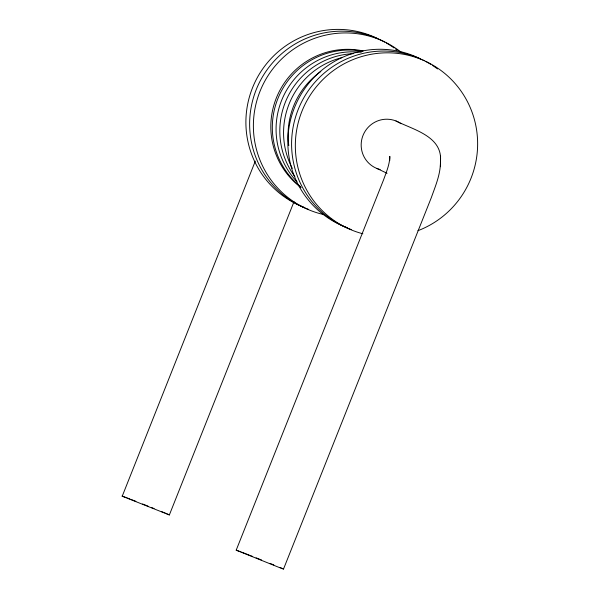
<?xml version="1.0" encoding="UTF-8"?>
<svg xmlns="http://www.w3.org/2000/svg" width="599" height="599" viewBox="0 0 599 599"><rect width="100%" height="100%" fill="white"/><g stroke="black" fill="none" stroke-linecap="round" stroke-linejoin="round"><path stroke-width="0.9" d="M389.739 160.637L389.807 156.369C389.709 164.455 386.34 172.07 383.674 179.58L236.201 550.167L279.112 567.44L283.514 569.05L431.31 197.655C435.331 186.319 440.325 174.788 440.46 162.584M440.497 160.951C442.421 136.153 412.868 129.631 395.954 120.961M440.392 166.679L440.572 156.174M294.042 201.631L169.36 514.945L122.226 496.212L255.316 161.116M122.024 496.054L126.367 497.642M236.201 550.167L240.603 551.776M127.213 497.964L129.758 498.945M241.457 552.106L244.871 553.424M130.604 499.274L135.883 501.333M245.627 553.716L249.409 555.191M250.165 555.483L252.711 556.493M142.599 503.984L148.028 506.14M256.11 557.834L261.546 559.99M151.48 507.525L154.07 508.566M269.917 563.352L273.818 564.932M161.812 511.703L164.081 512.632M164.897 512.976L167.361 514.002M279.95 567.455L283.514 569.05M167.96 514.264L169.36 514.945M377.026 168.521L387.066 173.283M292.334 168.401A76.792 75.773 -64.6 0 1 341.789 57.661M288.8 145.602A76.792 75.773 -64.6 0 1 320.817 71.536M294.873 176.6A76.792 75.773 -64.6 0 1 287.318 97.689A76.792 75.773 -64.6 0 1 353.223 53.655M296.924 181.707A76.792 75.773 -64.6 0 1 284.181 94.664A76.792 75.773 -64.6 0 1 361.219 52.278M300.503 186.678A76.792 75.773 -64.6 0 1 279.433 94.979A76.792 75.773 -64.6 0 1 362.807 51.297M301.125 187.622A76.792 75.773 -64.6 0 1 277.756 94.672A76.792 75.773 -64.6 0 1 363.084 50.937M322.689 214.33A92.149 90.928 -64.6 0 1 262.796 85.028A92.149 90.928 -64.6 0 1 401.487 52.495M386.407 43.031A92.149 90.928 -64.6 0 1 394.12 47.98M395.587 49.058A92.149 90.928 -64.6 0 1 397.025 50.159M308.418 209.351A92.149 90.928 -64.6 0 1 258.064 85.335A92.149 90.928 -64.6 0 1 384.798 42.132M304.674 207.576A92.149 90.928 -64.6 0 1 253.564 85.268A92.149 90.928 -64.6 0 1 377.789 38.658M347.48 227.77A92.149 90.928 -64.6 0 1 295.329 105.574A92.149 90.928 -64.6 0 1 419.742 58.545M422.662 59.915A92.149 90.928 -64.6 0 1 424.309 60.731M425.941 61.577A92.149 90.928 -64.6 0 1 430.733 64.318M432.291 65.298A92.149 90.928 -64.6 0 1 437.532 68.937M351.224 229.544A92.149 90.928 -64.6 0 1 298.542 108.629A92.149 90.928 -64.6 0 1 421 59.136M362.852 233.767A92.149 90.928 -64.6 0 1 310.289 95.084A92.149 90.928 -64.6 0 1 457.876 86.848A92.149 90.928 -64.6 0 1 417.937 230.69M380.17 169.532A25.6 25.255 -64.6 0 1 363.496 134.288A25.6 25.255 -64.6 0 1 401.045 123.701"/></g></svg>
